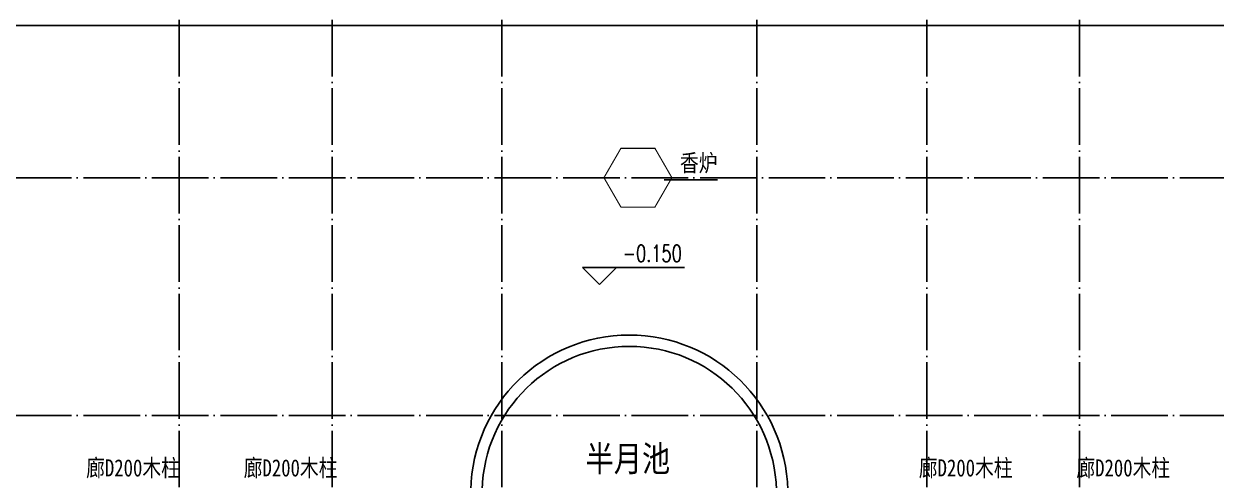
# Model space of a CAD drawing. Extents: x 8254 to 366479, y -216343 to -120021.
# Drawn here: x 120223 to 141275, y -165999 to -157938 of the extents above; entities that cross this region are included whole.
import ezdxf

# ---------------------------------------------------------------- set-up
doc = ezdxf.new("R2010")
doc.units = 0
doc.header["$LTSCALE"] = 500
doc.header["$MEASUREMENT"] = 0
doc.linetypes.add('DOTE', pattern=[2.42, 2, -0.2, 0.02, -0.2])
doc.layers.get('0').update_dxf_attribs({"linetype": 'CONTINUOUS'})
doc.layers.add('DIM_ELEV', color=3, linetype='CONTINUOUS')
doc.layers.add('DOTE', color=1, linetype='DOTE')
doc.styles.add('_TCH_DIM', font='SIMPLEX', dxfattribs={"bigfont": 'GBCBIG'})
doc.styles.add('宋体', font='SimSun.ttf', dxfattribs={"width": 0.8})

# ---------------------------------------------------------------- blocks, each defined once
blk = doc.blocks.new('grtgrtgrgr')
at = {"color": 251}
blk.add_line((131531.695, -160695.539), (132469.936, -160695.539), dxfattribs=at)
blk.add_lwpolyline([(124879.227, -166355.504), (118264.383, -166355.504), (118264.383, -157968.777), (143464.071, -157968.777), (143464.071, -166355.504), (136949.227, -166355.504)], dxfattribs=at)
at = {"color": 251, "const_width": 20}
blk.add_lwpolyline([(130765.59, -160136.089), (130465.59, -160655.704), (130765.59, -161175.32), (131365.59, -161175.32), (131665.59, -160655.704), (131365.59, -160136.089)], close=True, dxfattribs=at)
at = {"color": 251}
for radius, start, end in [(2798.594, 1.3020706, 178.6979294), (2598.594, 1.4584389, 178.5415611)]:
    blk.add_arc((130912.752, -166234.098), radius, start, end, dxfattribs=at)
at = {"layer": 'DIM_ELEV', "color": 251}
for p, q in [((130387.14, -162542.267), (130087.14, -162242.267)), ((130087.14, -162242.267), (131887.14, -162242.267)), ((130387.14, -162542.267), (130687.14, -162242.267))]:
    blk.add_line(p, q, dxfattribs=at)
at = {"layer": 'DOTE', "color": 251}
for p, q in [((122964.227, -169755.504), (122964.227, -143155.504)), ((125664.227, -169755.504), (125664.227, -143155.504)), ((128664.227, -169755.504), (128664.227, -143155.504)), ((133164.227, -169755.504), (133164.227, -143155.504)), ((136164.227, -169755.504), (136164.227, -143155.504)), ((138864.227, -169755.504), (138864.227, -143155.504)), ((107964.227, -160655.504), (154164.227, -160655.504)), ((107964.227, -164855.504), (154164.227, -164855.504))]:
    blk.add_line(p, q, dxfattribs=at)
at = {"color": 251, "style": '宋体', "width": 0.8}
for s, height, p in [('香炉', 303.7975, (131808.259, -160546.239, 7005.198)), ('半月池', 455.6962, (130142.719, -165847.023, 1099890)), ('廊D200木柱', 303.7975, (121322.515, -165933.908, 1099890)), ('廊D200木柱', 303.7975, (124104.676, -165933.908, 1099890)), ('廊D200木柱', 303.7975, (136025.213, -165933.908, 1099890)), ('廊D200木柱', 303.7975, (138807.373, -165933.908, 1099890))]:
    blk.add_text(s, height=height, dxfattribs=at).set_placement(p)
at = {"layer": 'DIM_ELEV', "color": 7, "style": '_TCH_DIM', "width": 0.705882}
blk.add_text('-0.150', height=297.5, dxfattribs=at).set_placement((130797.14, -162142.167))

msp = doc.modelspace()

# ---------------------------------------------------------------- block references
msp.add_blockref('grtgrtgrgr', (0, 0))

doc.saveas('drawing.dxf')
